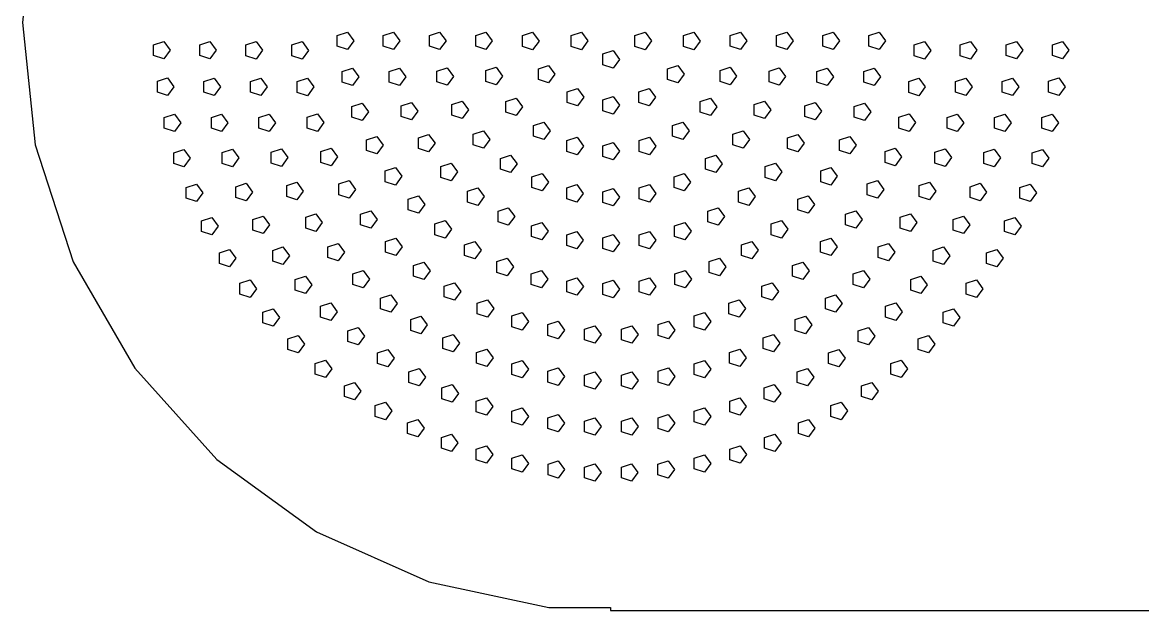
# Model space of a CAD drawing. Header units: metres. Extents: x -86 to 563, y 0 to 788.
# Drawn here: x 0 to 121.9, y 260 to 324 of the extents above; entities that cross this region are included whole.
import ezdxf

# ---------------------------------------------------------------- set-up
doc = ezdxf.new("R2010")
doc.units = ezdxf.units.M

msp = doc.modelspace()

# ---------------------------------------------------------------- linework, layer by layer
for p, q in [((1.3986, 337.306), (0, 324)), ((0, 324), (1.3986, 310.694)), ((14.2827, 321.591), (15.4008, 321.954)), ((15.4008, 321.954), (16.0917, 321.003)), ((19.2936, 321.585), (20.4116, 321.948)), ((20.4116, 321.948), (21.1026, 320.997)), ((24.3073, 321.578), (25.4253, 321.941)), ((25.4253, 321.941), (26.1163, 320.99)), ((29.3253, 321.569), (30.4433, 321.932)), ((30.4433, 321.932), (31.1343, 320.981)), ((34.2586, 322.609), (35.3766, 322.972)), ((34.2586, 321.433), (34.2586, 322.609)), ((35.3766, 322.972), (36.0676, 322.021)), ((36.0676, 322.021), (35.3766, 321.07)), ((39.273, 322.606), (40.391, 322.969)), ((39.273, 321.43), (39.273, 322.606)), ((40.391, 322.969), (41.082, 322.018)), ((41.082, 322.018), (40.391, 321.067)), ((44.2951, 322.602), (45.4131, 322.965)), ((44.2951, 321.426), (44.2951, 322.602)), ((45.4131, 322.965), (46.1041, 322.014)), ((46.1041, 322.014), (45.4131, 321.063)), ((49.3335, 322.595), (50.4515, 322.959)), ((49.3335, 321.42), (49.3335, 322.595)), ((50.4515, 322.959), (51.1425, 322.008)), ((51.1425, 322.008), (50.4515, 321.057)), ((54.4166, 322.585), (55.5347, 322.948)), ((54.4166, 321.41), (54.4166, 322.585)), ((55.5347, 322.948), (56.2257, 321.997)), ((56.2257, 321.997), (55.5347, 321.046)), ((59.7269, 322.588), (60.8449, 322.951)), ((59.7269, 321.412), (59.7269, 322.588)), ((60.8449, 322.951), (61.5359, 322)), ((61.5359, 322), (60.8449, 321.049)), ((66.6551, 322.588), (67.7731, 322.951)), ((66.6551, 321.412), (66.6551, 322.588)), ((67.7731, 322.951), (68.4641, 322)), ((68.4641, 322), (67.7731, 321.049)), ((71.9653, 322.585), (73.0834, 322.948)), ((71.9653, 321.41), (71.9653, 322.585)), ((73.0834, 322.948), (73.7743, 321.997)), ((73.7743, 321.997), (73.0834, 321.046)), ((77.0485, 322.595), (78.1665, 322.959)), ((77.0485, 321.42), (77.0485, 322.595)), ((78.1665, 322.959), (78.8575, 322.008)), ((78.8575, 322.008), (78.1665, 321.057)), ((82.0869, 322.602), (83.2049, 322.965)), ((82.0869, 321.426), (82.0869, 322.602)), ((83.2049, 322.965), (83.8959, 322.014)), ((83.8959, 322.014), (83.2049, 321.063)), ((87.109, 322.606), (88.227, 322.969)), ((87.109, 321.43), (87.109, 322.606)), ((88.227, 322.969), (88.918, 322.018)), ((88.918, 322.018), (88.227, 321.067)), ((92.1234, 322.609), (93.2414, 322.972)), ((92.1234, 321.433), (92.1234, 322.609)), ((93.2414, 322.972), (93.9324, 322.021)), ((93.9324, 322.021), (93.2414, 321.07)), ((97.0567, 321.569), (98.1747, 321.932)), ((98.1747, 321.932), (98.8657, 320.981)), ((102.075, 321.578), (103.193, 321.941)), ((103.193, 321.941), (103.884, 320.99)), ((107.088, 321.585), (108.206, 321.948)), ((108.206, 321.948), (108.897, 320.997)), ((112.099, 321.591), (113.217, 321.954)), ((113.217, 321.954), (113.908, 321.003)), ((14.2827, 320.415), (14.2827, 321.591)), ((16.0917, 321.003), (15.4008, 320.052)), ((19.2936, 320.41), (19.2936, 321.585)), ((21.1026, 320.997), (20.4116, 320.046)), ((24.3073, 320.402), (24.3073, 321.578)), ((26.1163, 320.99), (25.4253, 320.039)), ((29.3253, 320.393), (29.3253, 321.569)), ((31.1343, 320.981), (30.4433, 320.03)), ((35.3766, 321.07), (34.2586, 321.433)), ((40.391, 321.067), (39.273, 321.43)), ((45.4131, 321.063), (44.2951, 321.426)), ((50.4515, 321.057), (49.3335, 321.42)), ((55.5347, 321.046), (54.4166, 321.41)), ((60.8449, 321.049), (59.7269, 321.412)), ((63.191, 320.588), (64.309, 320.951)), ((64.309, 320.951), (65, 320)), ((67.7731, 321.049), (66.6551, 321.412)), ((73.0834, 321.046), (71.9653, 321.41)), ((78.1665, 321.057), (77.0485, 321.42)), ((83.2049, 321.063), (82.0869, 321.426)), ((88.227, 321.067), (87.109, 321.43)), ((93.2414, 321.07), (92.1234, 321.433)), ((97.0567, 320.393), (97.0567, 321.569)), ((98.8657, 320.981), (98.1747, 320.03)), ((102.075, 320.402), (102.075, 321.578)), ((103.884, 320.99), (103.193, 320.039)), ((107.088, 320.41), (107.088, 321.585)), ((108.897, 320.997), (108.206, 320.046)), ((112.099, 320.415), (112.099, 321.591)), ((113.908, 321.003), (113.217, 320.052)), ((15.4008, 320.052), (14.2827, 320.415)), ((20.4116, 320.046), (19.2936, 320.41)), ((25.4253, 320.039), (24.3073, 320.402)), ((30.4433, 320.03), (29.3253, 320.393)), ((63.191, 319.412), (63.191, 320.588)), ((65, 320), (64.309, 319.049)), ((98.1747, 320.03), (97.0567, 320.393)), ((103.193, 320.039), (102.075, 320.402)), ((108.206, 320.046), (107.088, 320.41)), ((113.217, 320.052), (112.099, 320.415)), ((34.7975, 318.688), (35.9156, 319.051)), ((34.7975, 317.512), (34.7975, 318.688)), ((35.9156, 319.051), (36.6066, 318.1)), ((39.9254, 318.696), (41.0434, 319.059)), ((39.9254, 317.521), (39.9254, 318.696)), ((41.0434, 319.059), (41.7344, 318.108)), ((45.1209, 318.716), (46.239, 319.08)), ((45.1209, 317.541), (45.1209, 318.716)), ((46.239, 319.08), (46.9299, 318.129)), ((50.4561, 318.772), (51.5742, 319.135)), ((50.4561, 317.596), (50.4561, 318.772)), ((51.5742, 319.135), (52.2652, 318.184)), ((56.1545, 318.976), (57.2725, 319.34)), ((56.1545, 317.801), (56.1545, 318.976)), ((57.2725, 319.34), (57.9635, 318.389)), ((57.9635, 318.389), (57.2725, 317.438)), ((64.309, 319.049), (63.191, 319.412)), ((70.2275, 318.976), (71.3455, 319.34)), ((70.2275, 317.801), (70.2275, 318.976)), ((71.3455, 319.34), (72.0365, 318.389)), ((72.0365, 318.389), (71.3455, 317.438)), ((75.9258, 318.772), (77.0439, 319.135)), ((75.9258, 317.596), (75.9258, 318.772)), ((77.0439, 319.135), (77.7348, 318.184)), ((81.261, 318.716), (82.3791, 319.08)), ((81.261, 317.541), (81.261, 318.716)), ((82.3791, 319.08), (83.0701, 318.129)), ((86.4566, 318.696), (87.5746, 319.059)), ((86.4566, 317.521), (86.4566, 318.696)), ((87.5746, 319.059), (88.2656, 318.108)), ((91.5844, 318.688), (92.7025, 319.051)), ((91.5844, 317.512), (91.5844, 318.688)), ((92.7025, 319.051), (93.3934, 318.1)), ((14.6897, 317.614), (15.8078, 317.978)), ((14.6897, 316.439), (14.6897, 317.614)), ((15.8078, 317.978), (16.4988, 317.027)), ((16.4988, 317.027), (15.8078, 316.076)), ((19.7485, 317.606), (20.8665, 317.969)), ((19.7485, 316.43), (19.7485, 317.606)), ((20.8665, 317.969), (21.5575, 317.018)), ((21.5575, 317.018), (20.8665, 316.067)), ((24.8229, 317.596), (25.9409, 317.959)), ((24.8229, 316.42), (24.8229, 317.596)), ((25.9409, 317.959), (26.6319, 317.008)), ((26.6319, 317.008), (25.9409, 316.057)), ((29.9201, 317.585), (31.0381, 317.948)), ((29.9201, 316.409), (29.9201, 317.585)), ((31.0381, 317.948), (31.7291, 316.997)), ((31.7291, 316.997), (31.0381, 316.046)), ((35.9156, 317.149), (34.7975, 317.512)), ((36.6066, 318.1), (35.9156, 317.149)), ((41.0434, 317.157), (39.9254, 317.521)), ((41.7344, 318.108), (41.0434, 317.157)), ((46.239, 317.178), (45.1209, 317.541)), ((46.9299, 318.129), (46.239, 317.178)), ((51.5742, 317.233), (50.4561, 317.596)), ((52.2652, 318.184), (51.5742, 317.233)), ((57.2725, 317.438), (56.1545, 317.801)), ((71.3455, 317.438), (70.2275, 317.801)), ((77.0439, 317.233), (75.9258, 317.596)), ((77.7348, 318.184), (77.0439, 317.233)), ((82.3791, 317.178), (81.261, 317.541)), ((83.0701, 318.129), (82.3791, 317.178)), ((87.5746, 317.157), (86.4566, 317.521)), ((88.2656, 318.108), (87.5746, 317.157)), ((92.7025, 317.149), (91.5844, 317.512)), ((93.3934, 318.1), (92.7025, 317.149)), ((96.4619, 317.585), (97.5799, 317.948)), ((96.4619, 316.409), (96.4619, 317.585)), ((97.5799, 317.948), (98.2709, 316.997)), ((98.2709, 316.997), (97.5799, 316.046)), ((101.559, 317.596), (102.677, 317.959)), ((101.559, 316.42), (101.559, 317.596)), ((102.677, 317.959), (103.368, 317.008)), ((103.368, 317.008), (102.677, 316.057)), ((106.633, 317.606), (107.752, 317.969)), ((106.633, 316.43), (106.633, 317.606)), ((107.752, 317.969), (108.442, 317.018)), ((108.442, 317.018), (107.752, 316.067)), ((111.692, 317.614), (112.81, 317.978)), ((111.692, 316.439), (111.692, 317.614)), ((112.81, 317.978), (113.501, 317.027)), ((113.501, 317.027), (112.81, 316.076)), ((15.8078, 316.076), (14.6897, 316.439)), ((20.8665, 316.067), (19.7485, 316.43)), ((25.9409, 316.057), (24.8229, 316.42)), ((31.0381, 316.046), (29.9201, 316.409)), ((52.6105, 315.42), (53.7285, 315.783)), ((53.7285, 315.783), (54.4195, 314.832)), ((59.286, 316.479), (60.4041, 316.842)), ((59.286, 315.303), (59.286, 316.479)), ((60.4041, 316.842), (61.095, 315.891)), ((61.095, 315.891), (60.4041, 314.94)), ((63.191, 315.588), (64.309, 315.951)), ((64.309, 315.951), (65, 315)), ((67.0959, 316.479), (68.214, 316.842)), ((67.0959, 315.303), (67.0959, 316.479)), ((68.214, 316.842), (68.905, 315.891)), ((68.905, 315.891), (68.214, 314.94)), ((73.7715, 315.42), (74.8895, 315.783)), ((74.8895, 315.783), (75.5805, 314.832)), ((97.5799, 316.046), (96.4619, 316.409)), ((102.677, 316.057), (101.559, 316.42)), ((107.752, 316.067), (106.633, 316.43)), ((112.81, 316.076), (111.692, 316.439)), ((35.8654, 314.876), (36.9835, 315.24)), ((35.8654, 313.701), (35.8654, 314.876)), ((36.9835, 315.24), (37.6744, 314.288)), ((41.2124, 314.947), (42.3305, 315.31)), ((41.2124, 313.772), (41.2124, 314.947)), ((42.3305, 315.31), (43.0215, 314.359)), ((46.7365, 315.088), (47.8545, 315.451)), ((46.7365, 313.912), (46.7365, 315.088)), ((47.8545, 315.451), (48.5455, 314.5)), ((52.6105, 314.244), (52.6105, 315.42)), ((54.4195, 314.832), (53.7285, 313.881)), ((60.4041, 314.94), (59.286, 315.303)), ((63.191, 314.412), (63.191, 315.588)), ((65, 315), (64.309, 314.049)), ((68.214, 314.94), (67.0959, 315.303)), ((73.7715, 314.244), (73.7715, 315.42)), ((75.5805, 314.832), (74.8895, 313.881)), ((79.6455, 315.088), (80.7635, 315.451)), ((79.6455, 313.912), (79.6455, 315.088)), ((80.7635, 315.451), (81.4545, 314.5)), ((85.1695, 314.947), (86.2876, 315.31)), ((85.1695, 313.772), (85.1695, 314.947)), ((86.2876, 315.31), (86.9785, 314.359)), ((90.5165, 314.876), (91.6346, 315.24)), ((90.5165, 313.701), (90.5165, 314.876)), ((91.6346, 315.24), (92.3256, 314.288)), ((15.4195, 313.684), (16.5376, 314.048)), ((15.4195, 312.509), (15.4195, 313.684)), ((16.5376, 314.048), (17.2285, 313.096)), ((20.5634, 313.684), (21.6814, 314.048)), ((20.5634, 312.509), (20.5634, 313.684)), ((21.6814, 314.048), (22.3724, 313.096)), ((25.7451, 313.688), (26.8632, 314.051)), ((25.7451, 312.512), (25.7451, 313.688)), ((26.8632, 314.051), (27.5542, 313.1)), ((30.9819, 313.699), (32.0999, 314.062)), ((30.9819, 312.523), (30.9819, 313.699)), ((32.0999, 314.062), (32.7909, 313.111)), ((36.9835, 313.337), (35.8654, 313.701)), ((37.6744, 314.288), (36.9835, 313.337)), ((42.3305, 313.408), (41.2124, 313.772)), ((43.0215, 314.359), (42.3305, 313.408)), ((47.8545, 313.549), (46.7365, 313.912)), ((48.5455, 314.5), (47.8545, 313.549)), ((53.7285, 313.881), (52.6105, 314.244)), ((64.309, 314.049), (63.191, 314.412)), ((74.8895, 313.881), (73.7715, 314.244)), ((80.7635, 313.549), (79.6455, 313.912)), ((81.4545, 314.5), (80.7635, 313.549)), ((86.2876, 313.408), (85.1695, 313.772)), ((86.9785, 314.359), (86.2876, 313.408)), ((91.6346, 313.337), (90.5165, 313.701)), ((92.3256, 314.288), (91.6346, 313.337)), ((95.4001, 313.699), (96.5181, 314.062)), ((95.4001, 312.523), (95.4001, 313.699)), ((96.5181, 314.062), (97.2091, 313.111)), ((100.637, 313.688), (101.755, 314.051)), ((100.637, 312.512), (100.637, 313.688)), ((101.755, 314.051), (102.446, 313.1)), ((105.819, 313.684), (106.937, 314.048)), ((105.819, 312.509), (105.819, 313.684)), ((106.937, 314.048), (107.628, 313.096)), ((110.962, 313.684), (112.08, 314.048)), ((110.962, 312.509), (110.962, 313.684)), ((112.08, 314.048), (112.771, 313.096)), ((16.5376, 312.145), (15.4195, 312.509)), ((17.2285, 313.096), (16.5376, 312.145)), ((21.6814, 312.145), (20.5634, 312.509)), ((22.3724, 313.096), (21.6814, 312.145)), ((26.8632, 312.149), (25.7451, 312.512)), ((27.5542, 313.1), (26.8632, 312.149)), ((32.0999, 312.16), (30.9819, 312.523)), ((32.7909, 313.111), (32.0999, 312.16)), ((49.0712, 311.874), (50.1893, 312.238)), ((50.1893, 312.238), (50.8802, 311.287)), ((55.622, 312.81), (56.7401, 313.174)), ((55.622, 311.635), (55.622, 312.81)), ((56.7401, 313.174), (57.431, 312.222)), ((57.431, 312.222), (56.7401, 311.271)), ((70.7599, 312.81), (71.878, 313.174)), ((70.7599, 311.635), (70.7599, 312.81)), ((71.878, 313.174), (72.569, 312.222)), ((72.569, 312.222), (71.878, 311.271)), ((77.3107, 311.874), (78.4288, 312.238)), ((78.4288, 312.238), (79.1198, 311.287)), ((96.5181, 312.16), (95.4001, 312.523)), ((97.2091, 313.111), (96.5181, 312.16)), ((101.755, 312.149), (100.637, 312.512)), ((102.446, 313.1), (101.755, 312.149)), ((106.937, 312.145), (105.819, 312.509)), ((107.628, 313.096), (106.937, 312.145)), ((112.08, 312.145), (110.962, 312.509)), ((112.771, 313.096), (112.08, 312.145)), ((37.4423, 311.246), (38.5603, 311.609)), ((37.4423, 310.07), (37.4423, 311.246)), ((38.5603, 311.609), (39.2513, 310.658)), ((43.099, 311.461), (44.217, 311.824)), ((43.099, 310.285), (43.099, 311.461)), ((44.217, 311.824), (44.908, 310.873)), ((49.0712, 310.699), (49.0712, 311.874)), ((50.8802, 311.287), (50.1893, 310.335)), ((56.7401, 311.271), (55.622, 311.635)), ((59.2467, 311.155), (60.3648, 311.518)), ((59.2467, 309.979), (59.2467, 311.155)), ((60.3648, 311.518), (61.0558, 310.567)), ((63.191, 310.588), (64.309, 310.951)), ((64.309, 310.951), (65, 310)), ((67.1352, 311.155), (68.2533, 311.518)), ((67.1352, 309.979), (67.1352, 311.155)), ((68.2533, 311.518), (68.9442, 310.567)), ((71.878, 311.271), (70.7599, 311.635)), ((77.3107, 310.699), (77.3107, 311.874)), ((79.1198, 311.287), (78.4288, 310.335)), ((83.283, 311.461), (84.401, 311.824)), ((83.283, 310.285), (83.283, 311.461)), ((84.401, 311.824), (85.092, 310.873)), ((88.9397, 311.246), (90.0577, 311.609)), ((88.9397, 310.07), (88.9397, 311.246)), ((90.0577, 311.609), (90.7487, 310.658)), ((1.3986, 310.694), (5.5331, 297.969)), ((16.4672, 309.827), (17.5853, 310.19)), ((16.4672, 308.651), (16.4672, 309.827)), ((17.5853, 310.19), (18.2762, 309.239)), ((21.7315, 309.853), (22.8495, 310.216)), ((21.7315, 308.678), (21.7315, 309.853)), ((22.8495, 310.216), (23.5405, 309.265)), ((27.0644, 309.895), (28.1824, 310.259)), ((27.0644, 308.72), (27.0644, 309.895)), ((28.1824, 310.259), (28.8734, 309.308)), ((32.4959, 309.966), (33.6139, 310.329)), ((32.4959, 308.79), (32.4959, 309.966)), ((33.6139, 310.329), (34.3049, 309.378)), ((38.5603, 309.707), (37.4423, 310.07)), ((39.2513, 310.658), (38.5603, 309.707)), ((44.217, 309.922), (43.099, 310.285)), ((44.908, 310.873), (44.217, 309.922)), ((50.1893, 310.335), (49.0712, 310.699)), ((60.3648, 309.616), (59.2467, 309.979)), ((61.0558, 310.567), (60.3648, 309.616)), ((63.191, 309.412), (63.191, 310.588)), ((65, 310), (64.309, 309.049)), ((68.2533, 309.616), (67.1352, 309.979)), ((68.9442, 310.567), (68.2533, 309.616)), ((78.4288, 310.335), (77.3107, 310.699)), ((84.401, 309.922), (83.283, 310.285)), ((85.092, 310.873), (84.401, 309.922)), ((90.0577, 309.707), (88.9397, 310.07)), ((90.7487, 310.658), (90.0577, 309.707)), ((93.8861, 309.966), (95.0041, 310.329)), ((93.8861, 308.79), (93.8861, 309.966)), ((95.0041, 310.329), (95.6951, 309.378)), ((99.3176, 309.895), (100.436, 310.259)), ((99.3176, 308.72), (99.3176, 309.895)), ((100.436, 310.259), (101.127, 309.308)), ((104.65, 309.853), (105.768, 310.216)), ((104.65, 308.678), (104.65, 309.853)), ((105.768, 310.216), (106.459, 309.265)), ((109.915, 309.827), (111.033, 310.19)), ((109.915, 308.651), (109.915, 309.827)), ((111.033, 310.19), (111.724, 309.239)), ((17.5853, 308.288), (16.4672, 308.651)), ((18.2762, 309.239), (17.5853, 308.288)), ((22.8495, 308.314), (21.7315, 308.678)), ((23.5405, 309.265), (22.8495, 308.314)), ((28.1824, 308.357), (27.0644, 308.72)), ((28.8734, 309.308), (28.1824, 308.357)), ((33.6139, 308.427), (32.4959, 308.79)), ((34.3049, 309.378), (33.6139, 308.427)), ((45.5336, 308.333), (46.6517, 308.696)), ((46.6517, 308.696), (47.3426, 307.745)), ((52.0231, 309.216), (53.1411, 309.58)), ((52.0231, 308.041), (52.0231, 309.216)), ((53.1411, 309.58), (53.8321, 308.629)), ((53.8321, 308.629), (53.1411, 307.678)), ((64.309, 309.049), (63.191, 309.412)), ((74.3589, 309.216), (75.4769, 309.58)), ((74.3589, 308.041), (74.3589, 309.216)), ((75.4769, 309.58), (76.1679, 308.629)), ((76.1679, 308.629), (75.4769, 307.678)), ((80.8483, 308.333), (81.9664, 308.696)), ((81.9664, 308.696), (82.6574, 307.745)), ((95.0041, 308.427), (93.8861, 308.79)), ((95.6951, 309.378), (95.0041, 308.427)), ((100.436, 308.357), (99.3176, 308.72)), ((101.127, 309.308), (100.436, 308.357)), ((105.768, 308.314), (104.65, 308.678)), ((106.459, 309.265), (105.768, 308.314)), ((111.033, 308.288), (109.915, 308.651)), ((111.724, 309.239), (111.033, 308.288)), ((39.4989, 307.864), (40.6169, 308.227)), ((39.4989, 306.688), (39.4989, 307.864)), ((40.6169, 308.227), (41.3079, 307.276)), ((41.3079, 307.276), (40.6169, 306.325)), ((45.5336, 307.157), (45.5336, 308.333)), ((47.3426, 307.745), (46.6517, 306.794)), ((53.1411, 307.678), (52.0231, 308.041)), ((55.463, 307.23), (56.581, 307.594)), ((56.581, 307.594), (57.272, 306.643)), ((70.919, 307.23), (72.037, 307.594)), ((72.037, 307.594), (72.728, 306.643)), ((75.4769, 307.678), (74.3589, 308.041)), ((80.8483, 307.157), (80.8483, 308.333)), ((82.6574, 307.745), (81.9664, 306.794)), ((86.8831, 307.864), (88.0011, 308.227)), ((86.8831, 306.688), (86.8831, 307.864)), ((88.0011, 308.227), (88.6921, 307.276)), ((88.6921, 307.276), (88.0011, 306.325)), ((17.8259, 306.067), (18.9439, 306.431)), ((17.8259, 304.892), (17.8259, 306.067)), ((18.9439, 306.431), (19.6349, 305.48)), ((23.2432, 306.144), (24.3612, 306.507)), ((23.2432, 304.968), (23.2432, 306.144)), ((24.3612, 306.507), (25.0522, 305.556)), ((28.7665, 306.259), (29.8846, 306.622)), ((28.7665, 305.083), (28.7665, 306.259)), ((29.8846, 306.622), (30.5755, 305.671)), ((34.4407, 306.438), (35.5588, 306.801)), ((34.4407, 305.262), (34.4407, 306.438)), ((35.5588, 306.801), (36.2497, 305.85)), ((40.6169, 306.325), (39.4989, 306.688)), ((46.6517, 306.794), (45.5336, 307.157)), ((55.463, 306.055), (55.463, 307.23)), ((56.581, 305.692), (55.463, 306.055)), ((57.272, 306.643), (56.581, 305.692)), ((59.2407, 306.003), (60.3587, 306.366)), ((60.3587, 306.366), (61.0497, 305.415)), ((67.1413, 306.003), (68.2593, 306.366)), ((68.2593, 306.366), (68.9503, 305.415)), ((70.919, 306.055), (70.919, 307.23)), ((72.037, 305.692), (70.919, 306.055)), ((72.728, 306.643), (72.037, 305.692)), ((81.9664, 306.794), (80.8483, 307.157)), ((88.0011, 306.325), (86.8831, 306.688)), ((91.9412, 306.438), (93.0593, 306.801)), ((91.9412, 305.262), (91.9412, 306.438)), ((93.0593, 306.801), (93.7503, 305.85)), ((97.6154, 306.259), (98.7335, 306.622)), ((97.6154, 305.083), (97.6154, 306.259)), ((98.7335, 306.622), (99.4245, 305.671)), ((103.139, 306.144), (104.257, 306.507)), ((103.139, 304.968), (103.139, 306.144)), ((104.257, 306.507), (104.948, 305.556)), ((108.556, 306.067), (109.674, 306.431)), ((108.556, 304.892), (108.556, 306.067)), ((109.674, 306.431), (110.365, 305.48)), ((18.9439, 304.529), (17.8259, 304.892)), ((19.6349, 305.48), (18.9439, 304.529)), ((24.3612, 304.605), (23.2432, 304.968)), ((25.0522, 305.556), (24.3612, 304.605)), ((29.8846, 304.72), (28.7665, 305.083)), ((30.5755, 305.671), (29.8846, 304.72)), ((35.5588, 304.899), (34.4407, 305.262)), ((36.2497, 305.85), (35.5588, 304.899)), ((41.9967, 304.794), (43.1148, 305.157)), ((43.1148, 305.157), (43.8058, 304.206)), ((48.4499, 305.648), (49.5679, 306.012)), ((48.4499, 304.473), (48.4499, 305.648)), ((49.5679, 306.012), (50.2589, 305.061)), ((50.2589, 305.061), (49.5679, 304.11)), ((59.2407, 304.827), (59.2407, 306.003)), ((60.3587, 304.464), (59.2407, 304.827)), ((61.0497, 305.415), (60.3587, 304.464)), ((63.191, 305.588), (64.309, 305.951)), ((63.191, 304.412), (63.191, 305.588)), ((64.309, 305.951), (65, 305)), ((65, 305), (64.309, 304.049)), ((67.1413, 304.827), (67.1413, 306.003)), ((68.2593, 304.464), (67.1413, 304.827)), ((68.9503, 305.415), (68.2593, 304.464)), ((77.9321, 305.648), (79.0501, 306.012)), ((77.9321, 304.473), (77.9321, 305.648)), ((79.0501, 306.012), (79.7411, 305.061)), ((79.7411, 305.061), (79.0501, 304.11)), ((84.3852, 304.794), (85.5033, 305.157)), ((85.5033, 305.157), (86.1942, 304.206)), ((93.0593, 304.899), (91.9412, 305.262)), ((93.7503, 305.85), (93.0593, 304.899)), ((98.7335, 304.72), (97.6154, 305.083)), ((99.4245, 305.671), (98.7335, 304.72)), ((104.257, 304.605), (103.139, 304.968)), ((104.948, 305.556), (104.257, 304.605)), ((109.674, 304.529), (108.556, 304.892)), ((110.365, 305.48), (109.674, 304.529)), ((41.9967, 303.618), (41.9967, 304.794)), ((43.1148, 303.255), (41.9967, 303.618)), ((43.8058, 304.206), (43.1148, 303.255)), ((49.5679, 304.11), (48.4499, 304.473)), ((51.7682, 303.48), (52.8863, 303.844)), ((52.8863, 303.844), (53.5773, 302.893)), ((64.309, 304.049), (63.191, 304.412)), ((74.6137, 303.48), (75.7318, 303.844)), ((75.7318, 303.844), (76.4227, 302.893)), ((79.0501, 304.11), (77.9321, 304.473)), ((84.3852, 303.618), (84.3852, 304.794)), ((85.5033, 303.255), (84.3852, 303.618)), ((86.1942, 304.206), (85.5033, 303.255)), ((19.4864, 302.431), (20.6044, 302.795)), ((19.4864, 301.256), (19.4864, 302.431)), ((20.6044, 302.795), (21.2954, 301.844)), ((25.0859, 302.588), (26.2039, 302.951)), ((25.0859, 301.412), (25.0859, 302.588)), ((26.2039, 302.951), (26.8949, 302)), ((30.8336, 302.816), (31.9516, 303.18)), ((30.8336, 301.641), (30.8336, 302.816)), ((31.9516, 303.18), (32.6426, 302.229)), ((36.7892, 303.165), (37.9072, 303.528)), ((36.7892, 301.989), (36.7892, 303.165)), ((37.9072, 303.528), (38.5982, 302.577)), ((38.5982, 302.577), (37.9072, 301.626)), ((44.8894, 302.092), (46.0075, 302.455)), ((46.0075, 302.455), (46.6985, 301.504)), ((51.7682, 302.305), (51.7682, 303.48)), ((53.5773, 302.893), (52.8863, 301.942)), ((74.6137, 302.305), (74.6137, 303.48)), ((76.4227, 302.893), (75.7318, 301.942)), ((81.4925, 302.092), (82.6106, 302.455)), ((82.6106, 302.455), (83.3015, 301.504)), ((89.5928, 303.165), (90.7108, 303.528)), ((89.5928, 301.989), (89.5928, 303.165)), ((90.7108, 303.528), (91.4018, 302.577)), ((91.4018, 302.577), (90.7108, 301.626)), ((95.5484, 302.816), (96.6664, 303.18)), ((95.5484, 301.641), (95.5484, 302.816)), ((96.6664, 303.18), (97.3574, 302.229)), ((101.296, 302.588), (102.414, 302.951)), ((101.296, 301.412), (101.296, 302.588)), ((102.414, 302.951), (103.105, 302)), ((106.896, 302.431), (108.014, 302.795)), ((106.896, 301.256), (106.896, 302.431)), ((108.014, 302.795), (108.705, 301.844)), ((20.6044, 300.893), (19.4864, 301.256)), ((21.2954, 301.844), (20.6044, 300.893)), ((26.2039, 301.049), (25.0859, 301.412)), ((26.8949, 302), (26.2039, 301.049)), ((31.9516, 301.277), (30.8336, 301.641)), ((32.6426, 302.229), (31.9516, 301.277)), ((37.9072, 301.626), (36.7892, 301.989)), ((44.8894, 300.917), (44.8894, 302.092)), ((46.6985, 301.504), (46.0075, 300.553)), ((52.8863, 301.942), (51.7682, 302.305)), ((55.3982, 301.888), (56.5162, 302.251)), ((55.3982, 300.713), (55.3982, 301.888)), ((56.5162, 302.251), (57.2072, 301.3)), ((57.2072, 301.3), (56.5162, 300.349)), ((59.2407, 300.915), (60.3587, 301.278)), ((60.3587, 301.278), (61.0497, 300.327)), ((67.1413, 300.915), (68.2593, 301.278)), ((68.2593, 301.278), (68.9503, 300.327)), ((70.9838, 301.888), (72.1018, 302.251)), ((70.9838, 300.713), (70.9838, 301.888)), ((72.1018, 302.251), (72.7928, 301.3)), ((72.7928, 301.3), (72.1018, 300.349)), ((75.7318, 301.942), (74.6137, 302.305)), ((81.4925, 300.917), (81.4925, 302.092)), ((83.3015, 301.504), (82.6106, 300.553)), ((90.7108, 301.626), (89.5928, 301.989)), ((96.6664, 301.277), (95.5484, 301.641)), ((97.3574, 302.229), (96.6664, 301.277)), ((102.414, 301.049), (101.296, 301.412)), ((103.105, 302), (102.414, 301.049)), ((108.014, 300.893), (106.896, 301.256)), ((108.705, 301.844), (108.014, 300.893)), ((33.2437, 299.605), (34.3617, 299.968)), ((34.3617, 299.968), (35.0527, 299.017)), ((39.5083, 300.193), (40.6263, 300.556)), ((39.5083, 299.017), (39.5083, 300.193)), ((40.6263, 300.556), (41.3173, 299.605)), ((46.0075, 300.553), (44.8894, 300.917)), ((48.1231, 299.81), (49.2411, 300.173)), ((49.2411, 300.173), (49.9321, 299.222)), ((56.5162, 300.349), (55.3982, 300.713)), ((59.2407, 299.74), (59.2407, 300.915)), ((61.0497, 300.327), (60.3587, 299.376)), ((63.191, 300.588), (64.309, 300.951)), ((63.191, 299.412), (63.191, 300.588)), ((64.309, 300.951), (65, 300)), ((65, 300), (64.309, 299.049)), ((67.1413, 299.74), (67.1413, 300.915)), ((68.9503, 300.327), (68.2593, 299.376)), ((72.1018, 300.349), (70.9838, 300.713)), ((78.2589, 299.81), (79.3769, 300.173)), ((79.3769, 300.173), (80.0679, 299.222)), ((82.6106, 300.553), (81.4925, 300.917)), ((86.8737, 300.193), (87.9917, 300.556)), ((86.8737, 299.017), (86.8737, 300.193)), ((87.9917, 300.556), (88.6827, 299.605)), ((93.1383, 299.605), (94.2563, 299.968)), ((94.2563, 299.968), (94.9473, 299.017)), ((21.4378, 298.943), (22.5558, 299.306)), ((21.4378, 297.767), (21.4378, 298.943)), ((22.5558, 299.306), (23.2468, 298.355)), ((27.2443, 299.214), (28.3624, 299.577)), ((27.2443, 298.038), (27.2443, 299.214)), ((28.3624, 299.577), (29.0533, 298.626)), ((33.2437, 298.429), (33.2437, 299.605)), ((35.0527, 299.017), (34.3617, 298.066)), ((40.6263, 298.654), (39.5083, 299.017)), ((41.3173, 299.605), (40.6263, 298.654)), ((48.1231, 298.634), (48.1231, 299.81)), ((49.9321, 299.222), (49.2411, 298.271)), ((60.3587, 299.376), (59.2407, 299.74)), ((64.309, 299.049), (63.191, 299.412)), ((68.2593, 299.376), (67.1413, 299.74)), ((78.2589, 298.634), (78.2589, 299.81)), ((80.0679, 299.222), (79.3769, 298.271)), ((87.9917, 298.654), (86.8737, 299.017)), ((88.6827, 299.605), (87.9917, 298.654)), ((93.1383, 298.429), (93.1383, 299.605)), ((94.9473, 299.017), (94.2563, 298.066)), ((99.1376, 299.214), (100.256, 299.577)), ((99.1376, 298.038), (99.1376, 299.214)), ((100.256, 299.577), (100.947, 298.626)), ((104.944, 298.943), (106.062, 299.306)), ((104.944, 297.767), (104.944, 298.943)), ((106.062, 299.306), (106.753, 298.355)), ((5.5331, 297.969), (12.2229, 286.382)), ((22.5558, 297.404), (21.4378, 297.767)), ((23.2468, 298.355), (22.5558, 297.404)), ((28.3624, 297.675), (27.2443, 298.038)), ((29.0533, 298.626), (28.3624, 297.675)), ((34.3617, 298.066), (33.2437, 298.429)), ((42.5598, 297.563), (43.6778, 297.926)), ((42.5598, 296.387), (42.5598, 297.563)), ((43.6778, 297.926), (44.3688, 296.975)), ((49.2411, 298.271), (48.1231, 298.634)), ((51.6374, 297.989), (52.7554, 298.352)), ((51.6374, 296.813), (51.6374, 297.989)), ((52.7554, 298.352), (53.4464, 297.401)), ((74.7446, 297.989), (75.8626, 298.352)), ((74.7446, 296.813), (74.7446, 297.989)), ((75.8626, 298.352), (76.5536, 297.401)), ((79.3769, 298.271), (78.2589, 298.634)), ((83.8222, 297.563), (84.9402, 297.926)), ((83.8222, 296.387), (83.8222, 297.563)), ((84.9402, 297.926), (85.6312, 296.975)), ((94.2563, 298.066), (93.1383, 298.429)), ((100.256, 297.675), (99.1376, 298.038)), ((100.947, 298.626), (100.256, 297.675)), ((106.062, 297.404), (104.944, 297.767)), ((106.753, 298.355), (106.062, 297.404)), ((29.7006, 296.05), (30.8187, 296.413)), ((30.8187, 296.413), (31.5096, 295.462)), ((35.9712, 296.658), (37.0892, 297.021)), ((35.9712, 295.482), (35.9712, 296.658)), ((37.0892, 297.021), (37.7802, 296.07)), ((43.6778, 296.024), (42.5598, 296.387)), ((44.3688, 296.975), (43.6778, 296.024)), ((52.7554, 296.45), (51.6374, 296.813)), ((53.4464, 297.401), (52.7554, 296.45)), ((55.3669, 296.663), (56.4849, 297.026)), ((55.3669, 295.488), (55.3669, 296.663)), ((56.4849, 297.026), (57.1759, 296.075)), ((71.0151, 296.663), (72.1331, 297.026)), ((71.0151, 295.488), (71.0151, 296.663)), ((72.1331, 297.026), (72.8241, 296.075)), ((75.8626, 296.45), (74.7446, 296.813)), ((76.5536, 297.401), (75.8626, 296.45)), ((84.9402, 296.024), (83.8222, 296.387)), ((85.6312, 296.975), (84.9402, 296.024)), ((90.4108, 296.658), (91.5288, 297.021)), ((90.4108, 295.482), (90.4108, 296.658)), ((91.5288, 297.021), (92.2198, 296.07)), ((96.6813, 296.05), (97.7994, 296.413)), ((97.7994, 296.413), (98.4904, 295.462)), ((23.667, 295.625), (24.785, 295.988)), ((23.667, 294.449), (23.667, 295.625)), ((24.785, 295.988), (25.476, 295.037)), ((29.7006, 294.875), (29.7006, 296.05)), ((31.5096, 295.462), (30.8187, 294.511)), ((37.0892, 295.119), (35.9712, 295.482)), ((37.7802, 296.07), (37.0892, 295.119)), ((45.9009, 295.312), (47.019, 295.676)), ((45.9009, 294.137), (45.9009, 295.312)), ((47.019, 295.676), (47.7099, 294.725)), ((56.4849, 295.124), (55.3669, 295.488)), ((57.1759, 296.075), (56.4849, 295.124)), ((59.2422, 295.858), (60.3602, 296.221)), ((59.2422, 294.682), (59.2422, 295.858)), ((60.3602, 296.221), (61.0512, 295.27)), ((61.0512, 295.27), (60.3602, 294.319)), ((63.191, 295.588), (64.309, 295.951)), ((63.191, 294.412), (63.191, 295.588)), ((64.309, 295.951), (65, 295)), ((67.1398, 295.858), (68.2578, 296.221)), ((67.1398, 294.682), (67.1398, 295.858)), ((68.2578, 296.221), (68.9488, 295.27)), ((68.9488, 295.27), (68.2578, 294.319)), ((72.1331, 295.124), (71.0151, 295.488)), ((72.8241, 296.075), (72.1331, 295.124)), ((80.481, 295.312), (81.5991, 295.676)), ((80.481, 294.137), (80.481, 295.312)), ((81.5991, 295.676), (82.2901, 294.725)), ((91.5288, 295.119), (90.4108, 295.482)), ((92.2198, 296.07), (91.5288, 295.119)), ((96.6813, 294.875), (96.6813, 296.05)), ((98.4904, 295.462), (97.7994, 294.511)), ((102.715, 295.625), (103.833, 295.988)), ((102.715, 294.449), (102.715, 295.625)), ((103.833, 295.988), (104.524, 295.037)), ((24.785, 294.086), (23.667, 294.449)), ((25.476, 295.037), (24.785, 294.086)), ((30.8187, 294.511), (29.7006, 294.875)), ((38.9872, 294.007), (40.1053, 294.37)), ((38.9872, 292.832), (38.9872, 294.007)), ((40.1053, 294.37), (40.7962, 293.419)), ((47.019, 293.773), (45.9009, 294.137)), ((47.7099, 294.725), (47.019, 293.773)), ((49.4848, 293.473), (50.6028, 293.836)), ((50.6028, 293.836), (51.2938, 292.885)), ((60.3602, 294.319), (59.2422, 294.682)), ((64.309, 294.049), (63.191, 294.412)), ((65, 295), (64.309, 294.049)), ((68.2578, 294.319), (67.1398, 294.682)), ((76.8972, 293.473), (78.0152, 293.836)), ((78.0152, 293.836), (78.7062, 292.885)), ((81.5991, 293.773), (80.481, 294.137)), ((82.2901, 294.725), (81.5991, 293.773)), ((87.3947, 294.007), (88.5128, 294.37)), ((87.3947, 292.832), (87.3947, 294.007)), ((88.5128, 294.37), (89.2038, 293.419)), ((97.7994, 294.511), (96.6813, 294.875)), ((103.833, 294.086), (102.715, 294.449)), ((104.524, 295.037), (103.833, 294.086)), ((26.1593, 292.5), (27.2773, 292.863)), ((27.2773, 292.863), (27.9683, 291.912)), ((32.4344, 293.123), (33.5525, 293.486)), ((32.4344, 291.947), (32.4344, 293.123)), ((33.5525, 293.486), (34.2435, 292.535)), ((40.1053, 292.468), (38.9872, 292.832)), ((40.7962, 293.419), (40.1053, 292.468)), ((49.4848, 292.297), (49.4848, 293.473)), ((51.2938, 292.885), (50.6028, 291.934)), ((76.8972, 292.297), (76.8972, 293.473)), ((78.7062, 292.885), (78.0152, 291.934)), ((88.5128, 292.468), (87.3947, 292.832)), ((89.2038, 293.419), (88.5128, 292.468)), ((93.9475, 293.123), (95.0656, 293.486)), ((93.9475, 291.947), (93.9475, 293.123)), ((95.0656, 293.486), (95.7565, 292.535)), ((100.223, 292.5), (101.341, 292.863)), ((101.341, 292.863), (102.032, 291.912)), ((26.1593, 291.324), (26.1593, 292.5)), ((27.9683, 291.912), (27.2773, 290.961)), ((33.5525, 291.584), (32.4344, 291.947)), ((34.2435, 292.535), (33.5525, 291.584)), ((42.2598, 291.681), (43.3779, 292.044)), ((42.2598, 290.505), (42.2598, 291.681)), ((43.3779, 292.044), (44.0689, 291.093)), ((50.6028, 291.934), (49.4848, 292.297)), ((53.2611, 292.07), (54.3791, 292.433)), ((53.2611, 290.895), (53.2611, 292.07)), ((54.3791, 292.433), (55.0701, 291.482)), ((55.0701, 291.482), (54.3791, 290.531)), ((57.1767, 291.124), (58.2948, 291.487)), ((58.2948, 291.487), (58.9857, 290.536)), ((69.2052, 291.124), (70.3233, 291.487)), ((70.3233, 291.487), (71.0143, 290.536)), ((73.1209, 292.07), (74.2389, 292.433)), ((73.1209, 290.895), (73.1209, 292.07)), ((74.2389, 292.433), (74.9299, 291.482)), ((74.9299, 291.482), (74.2389, 290.531)), ((78.0152, 291.934), (76.8972, 292.297)), ((84.1221, 291.681), (85.2402, 292.044)), ((84.1221, 290.505), (84.1221, 291.681)), ((85.2402, 292.044), (85.9311, 291.093)), ((95.0656, 291.584), (93.9475, 291.947)), ((95.7565, 292.535), (95.0656, 291.584)), ((100.223, 291.324), (100.223, 292.5)), ((102.032, 291.912), (101.341, 290.961)), ((27.2773, 290.961), (26.1593, 291.324)), ((35.4231, 290.456), (36.5412, 290.82)), ((35.4231, 289.281), (35.4231, 290.456)), ((36.5412, 290.82), (37.2321, 289.869)), ((43.3779, 290.142), (42.2598, 290.505)), ((44.0689, 291.093), (43.3779, 290.142)), ((54.3791, 290.531), (53.2611, 290.895)), ((57.1767, 289.948), (57.1767, 291.124)), ((58.9857, 290.536), (58.2948, 289.585)), ((61.1768, 290.648), (62.2948, 291.011)), ((61.1768, 289.472), (61.1768, 290.648)), ((62.2948, 291.011), (62.9858, 290.06)), ((65.2052, 290.648), (66.3232, 291.011)), ((65.2052, 289.472), (65.2052, 290.648)), ((66.3232, 291.011), (67.0142, 290.06)), ((69.2052, 289.948), (69.2052, 291.124)), ((71.0143, 290.536), (70.3233, 289.585)), ((74.2389, 290.531), (73.1209, 290.895)), ((85.2402, 290.142), (84.1221, 290.505)), ((85.9311, 291.093), (85.2402, 290.142)), ((90.9588, 290.456), (92.0769, 290.82)), ((90.9588, 289.281), (90.9588, 290.456)), ((92.0769, 290.82), (92.7679, 289.869)), ((101.341, 290.961), (100.223, 291.324)), ((28.898, 289.588), (30.016, 289.951)), ((28.898, 288.412), (28.898, 289.588)), ((30.016, 289.951), (30.707, 289)), ((30.707, 289), (30.016, 288.049)), ((36.5412, 288.918), (35.4231, 289.281)), ((37.2321, 289.869), (36.5412, 288.918)), ((45.7543, 289.703), (46.8724, 290.066)), ((45.7543, 288.527), (45.7543, 289.703)), ((46.8724, 290.066), (47.5634, 289.115)), ((47.5634, 289.115), (46.8724, 288.164)), ((58.2948, 289.585), (57.1767, 289.948)), ((62.2948, 289.109), (61.1768, 289.472)), ((62.9858, 290.06), (62.2948, 289.109)), ((66.3232, 289.109), (65.2052, 289.472)), ((67.0142, 290.06), (66.3232, 289.109)), ((70.3233, 289.585), (69.2052, 289.948)), ((80.6276, 289.703), (81.7457, 290.066)), ((80.6276, 288.527), (80.6276, 289.703)), ((81.7457, 290.066), (82.4366, 289.115)), ((82.4366, 289.115), (81.7457, 288.164)), ((92.0769, 288.918), (90.9588, 289.281)), ((92.7679, 289.869), (92.0769, 288.918)), ((97.484, 289.588), (98.602, 289.951)), ((97.484, 288.412), (97.484, 289.588)), ((98.602, 289.951), (99.293, 289)), ((99.293, 289), (98.602, 288.049)), ((30.016, 288.049), (28.898, 288.412)), ((38.6419, 288.073), (39.7599, 288.436)), ((38.6419, 286.897), (38.6419, 288.073)), ((39.7599, 288.436), (40.4509, 287.485)), ((46.8724, 288.164), (45.7543, 288.527)), ((49.4337, 288.095), (50.5517, 288.458)), ((49.4337, 286.919), (49.4337, 288.095)), ((50.5517, 288.458), (51.2427, 287.507)), ((76.9483, 288.095), (78.0663, 288.458)), ((76.9483, 286.919), (76.9483, 288.095)), ((78.0663, 288.458), (78.7573, 287.507)), ((81.7457, 288.164), (80.6276, 288.527)), ((87.7401, 288.073), (88.8581, 288.436)), ((87.7401, 286.897), (87.7401, 288.073)), ((88.8581, 288.436), (89.5491, 287.485)), ((98.602, 288.049), (97.484, 288.412)), ((31.8649, 286.909), (32.9829, 287.272)), ((31.8649, 285.734), (31.8649, 286.909)), ((32.9829, 287.272), (33.6739, 286.321)), ((39.7599, 286.534), (38.6419, 286.897)), ((40.4509, 287.485), (39.7599, 286.534)), ((50.5517, 286.556), (49.4337, 286.919)), ((51.2427, 287.507), (50.5517, 286.556)), ((53.2588, 286.874), (54.3768, 287.237)), ((53.2588, 285.698), (53.2588, 286.874)), ((54.3768, 287.237), (55.0678, 286.286)), ((73.1232, 286.874), (74.2412, 287.237)), ((73.1232, 285.698), (73.1232, 286.874)), ((74.2412, 287.237), (74.9322, 286.286)), ((78.0663, 286.556), (76.9483, 286.919)), ((78.7573, 287.507), (78.0663, 286.556)), ((88.8581, 286.534), (87.7401, 286.897)), ((89.5491, 287.485), (88.8581, 286.534)), ((94.5171, 286.909), (95.6351, 287.272)), ((94.5171, 285.734), (94.5171, 286.909)), ((95.6351, 287.272), (96.3261, 286.321)), ((12.2229, 286.382), (21.1756, 276.439)), ((32.9829, 285.37), (31.8649, 285.734)), ((33.6739, 286.321), (32.9829, 285.37)), ((42.0641, 285.992), (43.1821, 286.355)), ((42.0641, 284.816), (42.0641, 285.992)), ((43.1821, 286.355), (43.8731, 285.404)), ((43.8731, 285.404), (43.1821, 284.453)), ((54.3768, 285.335), (53.2588, 285.698)), ((55.0678, 286.286), (54.3768, 285.335)), ((57.1893, 286.052), (58.3073, 286.416)), ((57.1893, 284.877), (57.1893, 286.052)), ((58.3073, 286.416), (58.9983, 285.465)), ((58.9983, 285.465), (58.3073, 284.514)), ((61.1833, 285.639), (62.3013, 286.003)), ((61.1833, 284.464), (61.1833, 285.639)), ((62.3013, 286.003), (62.9923, 285.052)), ((65.1987, 285.639), (66.3167, 286.003)), ((65.1987, 284.464), (65.1987, 285.639)), ((66.3167, 286.003), (67.0077, 285.052)), ((69.1927, 286.052), (70.3107, 286.416)), ((69.1927, 284.877), (69.1927, 286.052)), ((70.3107, 286.416), (71.0017, 285.465)), ((71.0017, 285.465), (70.3107, 284.514)), ((74.2412, 285.335), (73.1232, 285.698)), ((74.9322, 286.286), (74.2412, 285.335)), ((84.3179, 285.992), (85.4359, 286.355)), ((84.3179, 284.816), (84.3179, 285.992)), ((85.4359, 286.355), (86.1269, 285.404)), ((86.1269, 285.404), (85.4359, 284.453)), ((95.6351, 285.37), (94.5171, 285.734)), ((96.3261, 286.321), (95.6351, 285.37)), ((35.0403, 284.481), (36.1583, 284.844)), ((35.0403, 283.306), (35.0403, 284.481)), ((36.1583, 284.844), (36.8493, 283.893)), ((43.1821, 284.453), (42.0641, 284.816)), ((45.6613, 284.23), (46.7794, 284.594)), ((45.6613, 283.055), (45.6613, 284.23)), ((46.7794, 284.594), (47.4704, 283.643)), ((58.3073, 284.514), (57.1893, 284.877)), ((62.3013, 284.101), (61.1833, 284.464)), ((62.9923, 285.052), (62.3013, 284.101)), ((66.3167, 284.101), (65.1987, 284.464)), ((67.0077, 285.052), (66.3167, 284.101)), ((70.3107, 284.514), (69.1927, 284.877)), ((80.7206, 284.23), (81.8387, 284.594)), ((80.7206, 283.055), (80.7206, 284.23)), ((81.8387, 284.594), (82.5296, 283.643)), ((85.4359, 284.453), (84.3179, 284.816)), ((91.3417, 284.481), (92.4597, 284.844)), ((91.3417, 283.306), (91.3417, 284.481)), ((92.4597, 284.844), (93.1507, 283.893)), ((36.1583, 282.942), (35.0403, 283.306)), ((36.8493, 283.893), (36.1583, 282.942)), ((46.7794, 282.692), (45.6613, 283.055)), ((47.4704, 283.643), (46.7794, 282.692)), ((49.4039, 282.804), (50.5219, 283.167)), ((50.5219, 283.167), (51.2129, 282.216)), ((76.9781, 282.804), (78.0961, 283.167)), ((78.0961, 283.167), (78.7871, 282.216)), ((81.8387, 282.692), (80.7206, 283.055)), ((82.5296, 283.643), (81.8387, 282.692)), ((92.4597, 282.942), (91.3417, 283.306)), ((93.1507, 283.893), (92.4597, 282.942)), ((38.403, 282.32), (39.521, 282.683)), ((38.403, 281.145), (38.403, 282.32)), ((39.521, 282.683), (40.212, 281.732)), ((40.212, 281.732), (39.521, 280.781)), ((49.4039, 281.628), (49.4039, 282.804)), ((51.2129, 282.216), (50.5219, 281.265)), ((53.2606, 281.723), (54.3786, 282.086)), ((53.2606, 280.547), (53.2606, 281.723)), ((54.3786, 282.086), (55.0696, 281.135)), ((73.1214, 281.723), (74.2394, 282.086)), ((73.1214, 280.547), (73.1214, 281.723)), ((74.2394, 282.086), (74.9304, 281.135)), ((76.9781, 281.628), (76.9781, 282.804)), ((78.7871, 282.216), (78.0961, 281.265)), ((87.979, 282.32), (89.097, 282.683)), ((87.979, 281.145), (87.979, 282.32)), ((89.097, 282.683), (89.788, 281.732)), ((89.788, 281.732), (89.097, 280.781)), ((39.521, 280.781), (38.403, 281.145)), ((41.9307, 280.44), (43.0487, 280.804)), ((41.9307, 279.265), (41.9307, 280.44)), ((43.0487, 280.804), (43.7397, 279.853)), ((50.5219, 281.265), (49.4039, 281.628)), ((54.3786, 280.184), (53.2606, 280.547)), ((55.0696, 281.135), (54.3786, 280.184)), ((57.1997, 280.998), (58.3177, 281.361)), ((57.1997, 279.822), (57.1997, 280.998)), ((58.3177, 281.361), (59.0087, 280.41)), ((61.1884, 280.633), (62.3064, 280.997)), ((61.1884, 279.458), (61.1884, 280.633)), ((62.3064, 280.997), (62.9974, 280.046)), ((65.1936, 280.633), (66.3116, 280.997)), ((65.1936, 279.458), (65.1936, 280.633)), ((66.3116, 280.997), (67.0026, 280.046)), ((69.1823, 280.998), (70.3003, 281.361)), ((69.1823, 279.822), (69.1823, 280.998)), ((70.3003, 281.361), (70.9913, 280.41)), ((74.2394, 280.184), (73.1214, 280.547)), ((74.9304, 281.135), (74.2394, 280.184)), ((78.0961, 281.265), (76.9781, 281.628)), ((84.4513, 280.44), (85.5693, 280.804)), ((84.4513, 279.265), (84.4513, 280.44)), ((85.5693, 280.804), (86.2603, 279.853)), ((89.097, 280.781), (87.979, 281.145)), ((43.0487, 278.901), (41.9307, 279.265)), ((43.7397, 279.853), (43.0487, 278.901)), ((45.5999, 278.854), (46.7179, 279.218)), ((46.7179, 279.218), (47.4089, 278.267)), ((58.3177, 279.459), (57.1997, 279.822)), ((59.0087, 280.41), (58.3177, 279.459)), ((62.3064, 279.095), (61.1884, 279.458)), ((62.9974, 280.046), (62.3064, 279.095)), ((66.3116, 279.095), (65.1936, 279.458)), ((67.0026, 280.046), (66.3116, 279.095)), ((70.3003, 279.459), (69.1823, 279.822)), ((70.9913, 280.41), (70.3003, 279.459)), ((80.7821, 278.854), (81.9001, 279.218)), ((81.9001, 279.218), (82.5911, 278.267)), ((85.5693, 278.901), (84.4513, 279.265)), ((86.2603, 279.853), (85.5693, 278.901)), ((45.5999, 277.679), (45.5999, 278.854)), ((47.4089, 278.267), (46.7179, 277.315)), ((80.7821, 277.679), (80.7821, 278.854)), ((82.5911, 278.267), (81.9001, 277.315)), ((46.7179, 277.315), (45.5999, 277.679)), ((49.3861, 277.573), (50.5041, 277.936)), ((49.3861, 276.397), (49.3861, 277.573)), ((50.5041, 277.936), (51.1951, 276.985)), ((51.1951, 276.985), (50.5041, 276.034)), ((53.2642, 276.604), (54.3822, 276.967)), ((54.3822, 276.967), (55.0732, 276.016)), ((73.1178, 276.604), (74.2358, 276.967)), ((74.2358, 276.967), (74.9268, 276.016)), ((76.9959, 277.573), (78.1139, 277.936)), ((76.9959, 276.397), (76.9959, 277.573)), ((78.1139, 277.936), (78.8049, 276.985)), ((78.8049, 276.985), (78.1139, 276.034)), ((81.9001, 277.315), (80.7821, 277.679)), ((21.1756, 276.439), (32, 268.574)), ((50.5041, 276.034), (49.3861, 276.397)), ((53.2642, 275.428), (53.2642, 276.604)), ((55.0732, 276.016), (54.3822, 275.065)), ((57.2084, 275.954), (58.3264, 276.318)), ((57.2084, 274.779), (57.2084, 275.954)), ((58.3264, 276.318), (59.0174, 275.367)), ((61.1924, 275.629), (62.3104, 275.992)), ((61.1924, 274.453), (61.1924, 275.629)), ((62.3104, 275.992), (63.0014, 275.041)), ((65.1896, 275.629), (66.3076, 275.992)), ((65.1896, 274.453), (65.1896, 275.629)), ((66.3076, 275.992), (66.9986, 275.041)), ((69.1736, 275.954), (70.2916, 276.318)), ((69.1736, 274.779), (69.1736, 275.954)), ((70.2916, 276.318), (70.9826, 275.367)), ((73.1178, 275.428), (73.1178, 276.604)), ((74.9268, 276.016), (74.2358, 275.065)), ((78.1139, 276.034), (76.9959, 276.397)), ((54.3822, 275.065), (53.2642, 275.428)), ((58.3264, 274.416), (57.2084, 274.779)), ((59.0174, 275.367), (58.3264, 274.416)), ((62.3104, 274.09), (61.1924, 274.453)), ((63.0014, 275.041), (62.3104, 274.09)), ((66.3076, 274.09), (65.1896, 274.453)), ((66.9986, 275.041), (66.3076, 274.09)), ((70.2916, 274.416), (69.1736, 274.779)), ((70.9826, 275.367), (70.2916, 274.416)), ((74.2358, 275.065), (73.1178, 275.428)), ((32, 268.574), (44.2229, 263.132)), ((44.2229, 263.132), (57.3102, 260.351)), ((57.3102, 260.351), (64, 260.351)), ((64, 260.351), (64, 260)), ((64, 260), (267, 260))]:
    msp.add_line(p, q)

doc.saveas('drawing.dxf')
